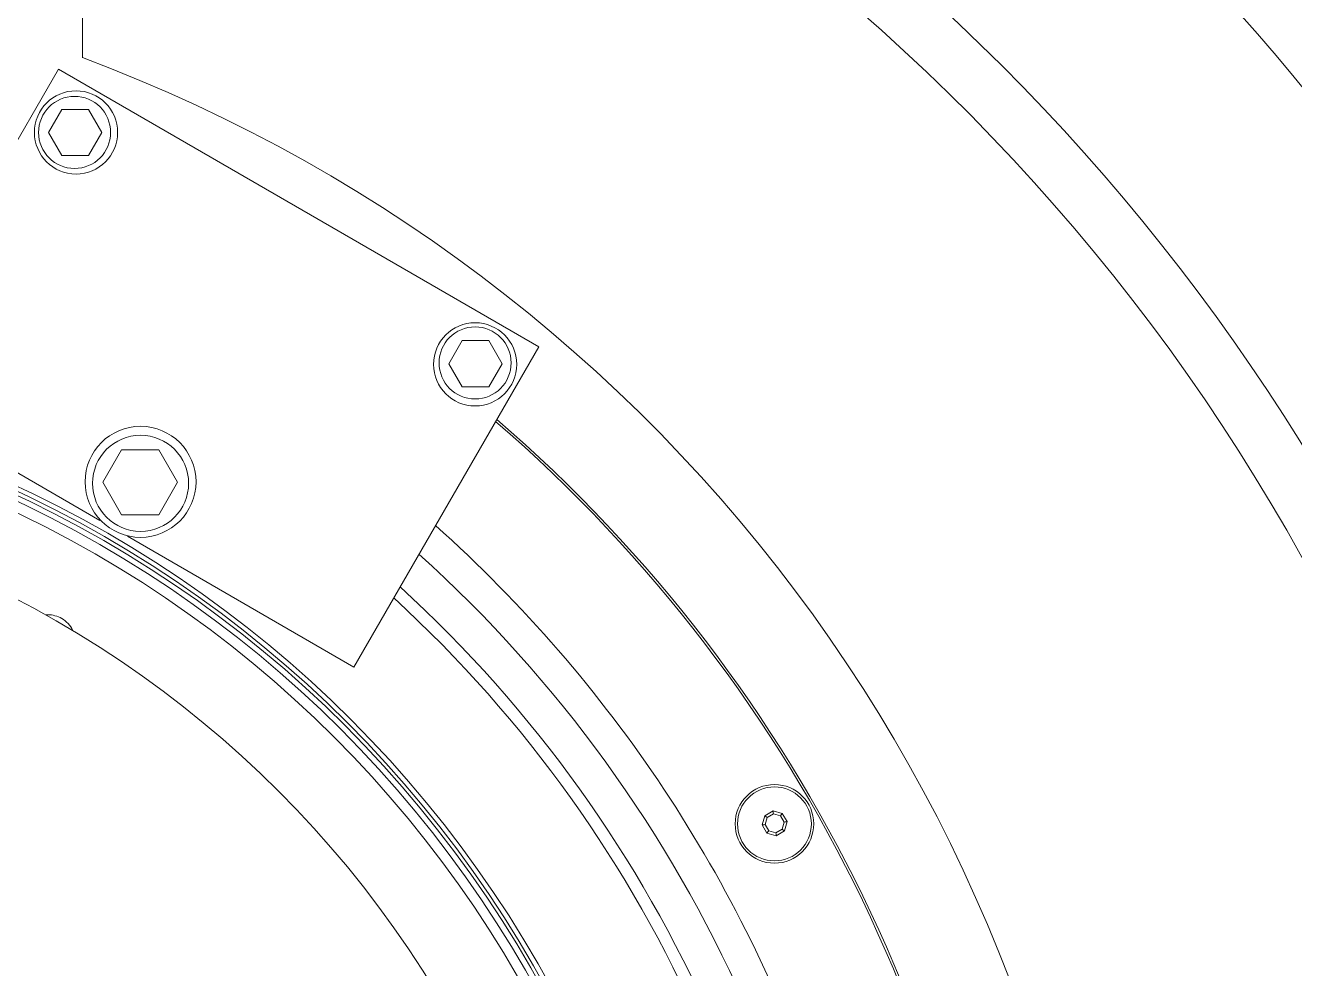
# Model space of a CAD drawing. Header units: millimetres. Extents: x -1838618 to -1600818, y -1770412 to -1553248.
# Drawn here: x -1792291 to -1792016.4, y -1685421.4 to -1685217.4 of the extents above; entities that cross this region are included whole.
import ezdxf

# ---------------------------------------------------------------- set-up
doc = ezdxf.new("R2010")
doc.units = ezdxf.units.MM
doc.header["$LTSCALE"] = 100
doc.layers.add('412equipment', color=6, linetype='Continuous')
doc.layers.add('_____1', color=160, linetype='Continuous')

# ---------------------------------------------------------------- blocks, each defined once
blk = doc.blocks.new('A$C2A4D0462')
at = {"layer": '_____1', "color": 7, "lineweight": 0}
for p, q in [((8, 21.421), (8, 24.339)), ((7.652, 21.254), (4.986, 16.636)), ((7.652, 21.254), (14.581, 17.254)), ((7.511, 20.344), (7.704, 20.677)), ((7.704, 20.677), (8.089, 20.677)), ((8.089, 20.677), (8.281, 20.344)), ((7.704, 20.01), (7.511, 20.344)), ((8.281, 20.344), (8.089, 20.01)), ((8.089, 20.01), (7.704, 20.01)), ((14.581, 17.254), (11.914, 12.636)), ((13.285, 17.01), (13.477, 17.344)), ((13.477, 17.344), (13.862, 17.344)), ((13.862, 17.344), (14.055, 17.01)), ((13.477, 16.677), (13.285, 17.01)), ((14.055, 17.01), (13.862, 16.677)), ((13.862, 16.677), (13.477, 16.677)), ((8.252, 14.75), (4.986, 16.636)), ((8.294, 15.3), (8.564, 15.766)), ((8.564, 15.766), (9.103, 15.766)), ((9.103, 15.766), (9.372, 15.3)), ((8.564, 14.833), (8.294, 15.3)), ((9.372, 15.3), (9.103, 14.833)), ((9.103, 14.833), (8.564, 14.833)), ((11.914, 12.636), (8.648, 14.521)), ((17.805, 10.36), (17.841, 10.493)), ((17.841, 10.493), (17.961, 10.562)), ((17.848, 10.365), (17.875, 10.467)), ((17.875, 10.467), (17.966, 10.519)), ((17.961, 10.562), (18.094, 10.526)), ((17.966, 10.519), (18.068, 10.492)), ((18.068, 10.492), (18.12, 10.401)), ((18.094, 10.526), (18.163, 10.407)), ((17.874, 10.24), (17.805, 10.36)), ((17.901, 10.274), (17.848, 10.365)), ((18.002, 10.247), (17.901, 10.274)), ((18.093, 10.3), (18.002, 10.247)), ((18.127, 10.273), (18.008, 10.204)), ((18.12, 10.401), (18.093, 10.3)), ((18.163, 10.407), (18.127, 10.273)), ((18.008, 10.204), (17.874, 10.24))]:
    blk.add_line(p, q, dxfattribs=at)
for points in [[(36.987, 8.547), (34.698, 18.454), (28.531, 27.027), (19.867, 32.348)], [(36.247, 8.817), (33.954, 18.244), (28.079, 26.407), (19.867, 31.574)], [(28.929, 4.5), (27.431, 14.13), (21.24, 22.383), (12.414, 26.515)], [(29.762, 4.5), (28.345, 13.872), (22.596, 22.029), (14.247, 26.515)], [(32.802, 4.5), (31.598, 13.278), (26.925, 21.208), (19.829, 26.514)], [(32.513, 10.176), (30.502, 16.602), (26.632, 22.287), (21.392, 26.514)], [(22.867, 0), (22.867, 9.544), (16.94, 18.083), (8, 21.422)], [(21.351, 0.834), (21.12, 6.752), (18.443, 12.308), (13.959, 16.177)], [(21.379, 0.938), (21.121, 6.83), (18.442, 12.355), (13.976, 16.206)], [(18.608, 6.367), (17.514, 9.565), (15.614, 12.426), (13.092, 14.676)], [(18.667, 0), (18.667, 5.248), (16.458, 10.254), (12.581, 13.791)], [(18.488, 0), (18.488, 5.184), (16.312, 10.13), (12.49, 13.632)], [(7.86, 13.165), (7.825, 13.237), (7.769, 13.297), (7.7, 13.337)], [(18.008, 10.204), (18.008, 10.216), (18.003, 10.233), (18.002, 10.247)]]:
    blk.add_open_spline(points, degree=3, dxfattribs=at)
for points, knots in [([(8.507, 20.344), (8.507, 20.675), (8.238, 20.944), (7.907, 20.944), (7.576, 20.944), (7.307, 20.675), (7.307, 20.344), (7.307, 20.013), (7.576, 19.744), (7.907, 19.744), (8.238, 19.744), (8.507, 20.013), (8.507, 20.344)], [0, 0, 0, 0, 1, 1, 1, 2, 2, 2, 3, 3, 3, 4, 4, 4, 4]), ([(8.406, 20.344), (8.406, 20.631), (8.173, 20.864), (7.886, 20.864), (7.599, 20.864), (7.366, 20.631), (7.366, 20.344), (7.366, 20.057), (7.599, 19.824), (7.886, 19.824), (8.173, 19.824), (8.406, 20.057), (8.406, 20.344)], [0, 0, 0, 0, 1, 1, 1, 2, 2, 2, 3, 3, 3, 4, 4, 4, 4]), ([(14.264, 17), (14.264, 17.331), (13.996, 17.6), (13.664, 17.6), (13.333, 17.6), (13.064, 17.331), (13.064, 17), (13.064, 16.668), (13.333, 16.4), (13.664, 16.4), (13.996, 16.4), (14.264, 16.668), (14.264, 17)], [0, 0, 0, 0, 1, 1, 1, 2, 2, 2, 3, 3, 3, 4, 4, 4, 4]), ([(14.184, 17.021), (14.184, 17.308), (13.951, 17.541), (13.664, 17.541), (13.377, 17.541), (13.144, 17.308), (13.144, 17.021), (13.144, 16.734), (13.377, 16.501), (13.664, 16.501), (13.951, 16.501), (14.184, 16.734), (14.184, 17.021)], [0, 0, 0, 0, 1, 1, 1, 2, 2, 2, 3, 3, 3, 4, 4, 4, 4]), ([(16.799, 0.003), (16.799, 9.269), (9.278, 16.79), (0.012, 16.79), (-9.255, 16.79), (-16.775, 9.269), (-16.775, 0.003), (-16.775, -9.264), (-9.255, -16.784), (0.012, -16.784), (9.278, -16.784), (16.799, -9.264), (16.799, 0.003)], [0, 0, 0, 0, 1, 1, 1, 2, 2, 2, 3, 3, 3, 4, 4, 4, 4]), ([(16.724, 0.003), (16.724, 9.24), (9.227, 16.736), (-0.009, 16.736), (-9.246, 16.736), (-16.742, 9.24), (-16.742, 0.003), (-16.742, -9.234), (-9.246, -16.73), (-0.009, -16.73), (9.227, -16.73), (16.724, -9.234), (16.724, 0.003)], [0, 0, 0, 0, 1, 1, 1, 2, 2, 2, 3, 3, 3, 4, 4, 4, 4]), ([(16.679, 0.003), (16.679, 9.203), (9.212, 16.67), (0.012, 16.67), (-9.188, 16.67), (-16.655, 9.203), (-16.655, 0.003), (-16.655, -9.197), (-9.188, -16.664), (0.012, -16.664), (9.212, -16.664), (16.679, -9.197), (16.679, 0.003)], [0, 0, 0, 0, 1, 1, 1, 2, 2, 2, 3, 3, 3, 4, 4, 4, 4]), ([(16.591, 0.003), (16.591, 9.166), (9.154, 16.603), (-0.009, 16.603), (-9.173, 16.603), (-16.609, 9.166), (-16.609, 0.003), (-16.609, -9.16), (-9.173, -16.597), (-0.009, -16.597), (9.154, -16.597), (16.591, -9.16), (16.591, 0.003)], [0, 0, 0, 0, 1, 1, 1, 2, 2, 2, 3, 3, 3, 4, 4, 4, 4]), ([(16.458, -0.018), (16.458, 9.071), (9.08, 16.449), (-0.009, 16.449), (-9.099, 16.449), (-16.476, 9.071), (-16.476, -0.018), (-16.476, -9.108), (-9.099, -16.485), (-0.009, -16.485), (9.08, -16.485), (16.458, -9.108), (16.458, -0.018)], [0, 0, 0, 0, 1, 1, 1, 2, 2, 2, 3, 3, 3, 4, 4, 4, 4]), ([(9.638, 15.307), (9.638, 15.748), (9.28, 16.107), (8.838, 16.107), (8.397, 16.107), (8.038, 15.748), (8.038, 15.307), (8.038, 14.865), (8.397, 14.506), (8.838, 14.506), (9.28, 14.506), (9.638, 14.865), (9.638, 15.307)], [0, 0, 0, 0, 1, 1, 1, 2, 2, 2, 3, 3, 3, 4, 4, 4, 4]), ([(9.531, 15.285), (9.531, 15.668), (9.221, 15.978), (8.838, 15.978), (8.456, 15.978), (8.145, 15.668), (8.145, 15.285), (8.145, 14.903), (8.456, 14.592), (8.838, 14.592), (9.221, 14.592), (9.531, 14.903), (9.531, 15.285)], [0, 0, 0, 0, 1, 1, 1, 2, 2, 2, 3, 3, 3, 4, 4, 4, 4]), ([(15.324, 0.003), (15.324, 8.467), (8.454, 15.336), (-0.009, 15.336), (-8.473, 15.336), (-15.343, 8.467), (-15.343, 0.003), (-15.343, -8.461), (-8.473, -15.33), (-0.009, -15.33), (8.454, -15.33), (15.324, -8.461), (15.324, 0.003)], [0, 0, 0, 0, 1, 1, 1, 2, 2, 2, 3, 3, 3, 4, 4, 4, 4]), ([(12.854, -14.263), (16.894, -10.622), (19.2, -5.439), (19.2, 0), (19.2, 5.438), (16.894, 10.622), (12.854, 14.263)], [0, 0, 0, 0, 1, 1, 1, 2, 2, 2, 2]), ([(7.7, 13.337), (7.639, 13.371), (7.57, 13.39), (7.5, 13.39), (7.491, 13.39), (7.482, 13.39), (7.473, 13.389)], [0, 0, 0, 0, 1, 1, 1, 2, 2, 2, 2]), ([(18.549, 10.375), (18.549, 10.687), (18.295, 10.942), (17.982, 10.942), (17.669, 10.942), (17.415, 10.687), (17.415, 10.375), (17.415, 10.062), (17.669, 9.808), (17.982, 9.808), (18.295, 9.808), (18.549, 10.062), (18.549, 10.375)], [0, 0, 0, 0, 1, 1, 1, 2, 2, 2, 3, 3, 3, 4, 4, 4, 4]), ([(18.515, 10.375), (18.515, 10.669), (18.276, 10.908), (17.982, 10.908), (17.688, 10.908), (17.449, 10.669), (17.449, 10.375), (17.449, 10.08), (17.688, 9.842), (17.982, 9.842), (18.276, 9.842), (18.515, 10.08), (18.515, 10.375)], [0, 0, 0, 0, 1, 1, 1, 2, 2, 2, 3, 3, 3, 4, 4, 4, 4]), ([(17.841, 10.493), (17.846, 10.488), (17.846, 10.49), (17.851, 10.484), (17.857, 10.483), (17.87, 10.471), (17.875, 10.467)], [0, 0, 0, 0, 1, 1, 1, 2, 2, 2, 2]), ([(17.961, 10.562), (17.961, 10.562), (17.961, 10.559), (17.961, 10.559), (17.961, 10.559), (17.962, 10.558), (17.962, 10.558), (17.962, 10.558), (17.962, 10.555), (17.962, 10.555), (17.962, 10.555), (17.963, 10.552), (17.963, 10.552), (17.963, 10.541), (17.966, 10.53), (17.966, 10.519)], [0, 0, 0, 0, 1, 1, 1, 2, 2, 2, 3, 3, 3, 4, 4, 4, 5, 5, 5, 5]), ([(18.068, 10.492), (18.075, 10.501), (18.079, 10.507), (18.087, 10.515), (18.087, 10.515), (18.088, 10.518), (18.088, 10.518), (18.088, 10.518), (18.09, 10.52), (18.09, 10.52), (18.09, 10.52), (18.091, 10.521), (18.091, 10.521), (18.091, 10.521), (18.092, 10.522), (18.092, 10.522), (18.092, 10.522), (18.092, 10.523), (18.092, 10.523), (18.092, 10.523), (18.093, 10.524), (18.093, 10.524), (18.093, 10.524), (18.093, 10.525), (18.093, 10.525), (18.093, 10.525), (18.094, 10.526), (18.094, 10.526)], [0, 0, 0, 0, 1, 1, 1, 2, 2, 2, 3, 3, 3, 4, 4, 4, 5, 5, 5, 6, 6, 6, 7, 7, 7, 8, 8, 8, 9, 9, 9, 9]), ([(17.805, 10.36), (17.805, 10.36), (17.808, 10.36), (17.808, 10.36), (17.808, 10.36), (17.809, 10.361), (17.809, 10.361), (17.809, 10.361), (17.813, 10.361), (17.813, 10.361), (17.813, 10.361), (17.815, 10.362), (17.815, 10.362), (17.826, 10.361), (17.837, 10.364), (17.848, 10.365)], [0, 0, 0, 0, 1, 1, 1, 2, 2, 2, 3, 3, 3, 4, 4, 4, 5, 5, 5, 5]), ([(17.874, 10.24), (17.874, 10.24), (17.875, 10.24), (17.875, 10.24), (17.875, 10.24), (17.875, 10.242), (17.875, 10.242), (17.875, 10.242), (17.876, 10.242), (17.876, 10.242), (17.876, 10.242), (17.876, 10.243), (17.876, 10.243), (17.876, 10.243), (17.877, 10.244), (17.877, 10.244), (17.877, 10.244), (17.878, 10.245), (17.878, 10.245), (17.878, 10.245), (17.878, 10.246), (17.878, 10.246), (17.878, 10.246), (17.88, 10.248), (17.88, 10.248), (17.88, 10.248), (17.882, 10.251), (17.882, 10.251), (17.882, 10.251), (17.884, 10.253), (17.884, 10.253), (17.89, 10.26), (17.895, 10.268), (17.901, 10.274)], [0, 0, 0, 0, 1, 1, 1, 2, 2, 2, 3, 3, 3, 4, 4, 4, 5, 5, 5, 6, 6, 6, 7, 7, 7, 8, 8, 8, 9, 9, 9, 10, 10, 10, 11, 11, 11, 11]), ([(18.127, 10.273), (18.127, 10.273), (18.127, 10.274), (18.127, 10.274), (18.127, 10.274), (18.126, 10.274), (18.126, 10.274), (18.126, 10.274), (18.125, 10.275), (18.125, 10.275), (18.125, 10.275), (18.124, 10.275), (18.124, 10.275), (18.124, 10.275), (18.122, 10.277), (18.122, 10.277), (18.122, 10.277), (18.121, 10.277), (18.121, 10.277), (18.121, 10.277), (18.119, 10.279), (18.119, 10.279), (18.119, 10.279), (18.117, 10.281), (18.117, 10.281), (18.109, 10.287), (18.101, 10.294), (18.093, 10.3)], [0, 0, 0, 0, 1, 1, 1, 2, 2, 2, 3, 3, 3, 4, 4, 4, 5, 5, 5, 6, 6, 6, 7, 7, 7, 8, 8, 8, 9, 9, 9, 9]), ([(18.163, 10.407), (18.163, 10.407), (18.162, 10.406), (18.162, 10.406), (18.162, 10.406), (18.159, 10.406), (18.159, 10.406), (18.159, 10.406), (18.158, 10.405), (18.158, 10.405), (18.158, 10.405), (18.153, 10.405), (18.153, 10.405), (18.144, 10.402), (18.13, 10.403), (18.12, 10.401)], [0, 0, 0, 0, 1, 1, 1, 2, 2, 2, 3, 3, 3, 4, 4, 4, 5, 5, 5, 5])]:
    blk.add_open_spline(points, degree=3, knots=knots, dxfattribs=at)
blk = doc.blocks.new('LOW PLATFOR')
at = {"layer": '412equipment', "linetype": 'Continuous', "lineweight": 0, "xscale": 15, "yscale": 15, "zscale": 15}
blk.add_blockref('A$C2A4D0462', (-26600.08, 0, 590), dxfattribs=at)

msp = doc.modelspace()

# ---------------------------------------------------------------- block references
at = {"layer": '412equipment', "color": 7}
msp.add_blockref('LOW PLATFOR', (-1765798.6, -1685545.74), dxfattribs=at)

doc.saveas('drawing.dxf')
